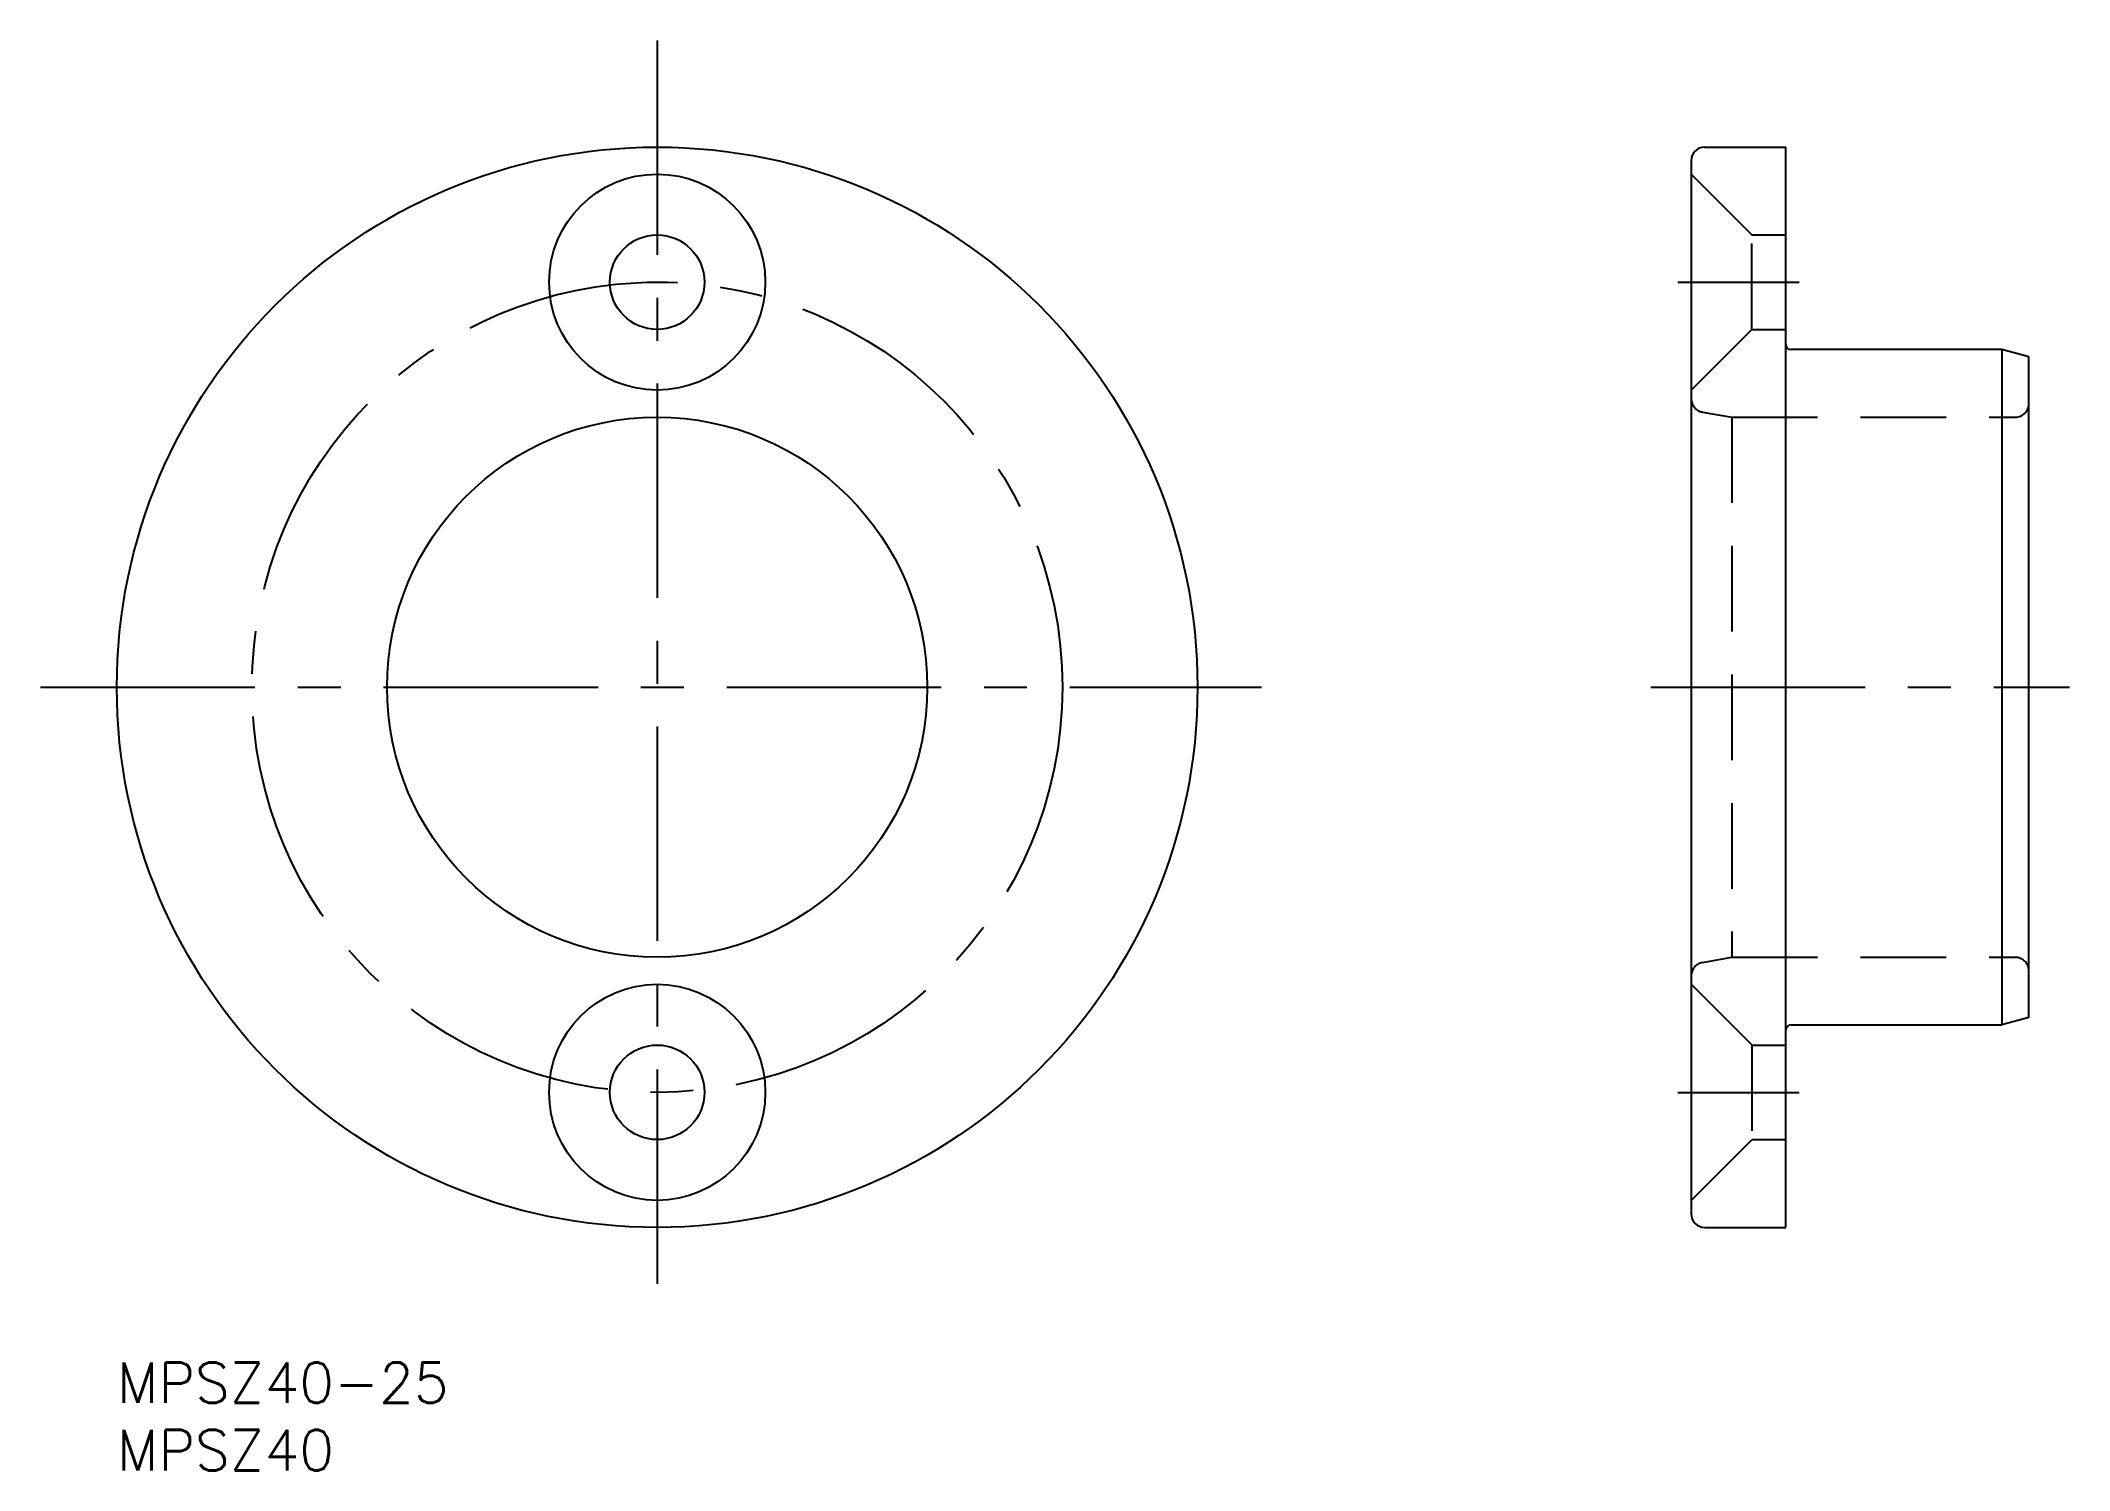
# Model space of a CAD drawing. Extents: x -6 to 145, y -8 to 98.
import ezdxf

# ---------------------------------------------------------------- set-up
doc = ezdxf.new("R2010")
doc.units = 0
doc.header["$LTSCALE"] = 0.5
doc.linetypes.add('CENTER', pattern=[50.8, 31.75, -6.35, 6.35, -6.35])
doc.linetypes.add('DASHED', pattern=[19.05, 12.7, -6.35])
for name, color, linetype in [('MSM_CENTER', 1, 'CENTER'), ('MSM_CONTINUOUS', 7, 'CONTINUOUS'), ('MSM_DASHED', 4, 'DASHED'), ('MSM_PART_NUMBER', 7, 'CONTINUOUS')]:
    doc.layers.add(name, color=color, linetype=linetype)
doc.styles.get("Standard").update_dxf_attribs({"font": 'txt.shx', "height": 3, "bigfont": 'bigfont.shx'})

# ---------------------------------------------------------------- blocks, each defined once
blk = doc.blocks.new('*U3')
at = {"layer": 'MSM_PART_NUMBER'}
blk.add_text('MPSZ40-25', height=3, dxfattribs=at).set_placement((0, -3))
blk = doc.blocks.new('*U4')
at = {"layer": 'MSM_PART_NUMBER'}
blk.add_text('MPSZ40', height=3, dxfattribs=at).set_placement((0, -8))

msp = doc.modelspace()

# ---------------------------------------------------------------- linework, layer by layer
at = {"layer": 'MSM_CENTER'}
for p, q in [((40, 97.89), (40, 4.14)), ((115.55, 80), (124.55, 80)), ((-5.65, 50), (84.75, 50)), ((113.55, 50), (144.55, 50)), ((115.55, 20), (124.55, 20))]:
    msp.add_line(p, q, dxfattribs=at)
msp.add_circle((40, 50), 30, dxfattribs=at)
at = {"layer": 'MSM_CONTINUOUS'}
for p, q in [((116.55, 89), (116.55, 11)), ((117.55, 90), (123.55, 90)), ((123.55, 10), (123.55, 90)), ((139.55, 75), (123.95, 75)), ((139.55, 75), (139.55, 25)), ((141.55, 74.46), (139.55, 75)), ((141.55, 25.54), (141.55, 74.46)), ((141.55, 25.54), (139.55, 25)), ((123.95, 25), (139.55, 25)), ((117.55, 10), (123.55, 10))]:
    msp.add_line(p, q, dxfattribs=at)
for centre, radius in [((40, 50), 40), ((40, 80), 8), ((40, 80), 3.5), ((40, 50), 20), ((40, 20), 8), ((40, 20), 3.5)]:
    msp.add_circle(centre, radius, dxfattribs=at)
for centre, radius, start, end in [((117.55, 89), 1, 90, 180), ((123.95, 75.4), 0.4, 180, 270), ((123.95, 24.6), 0.4, 90, 180), ((117.55, 11), 1, 180, 270)]:
    msp.add_arc(centre, radius, start, end, dxfattribs=at)
at = {"layer": 'MSM_DASHED'}
for p, q in [((116.55, 88), (121.05, 83.5)), ((121.05, 76.5), (121.05, 83.5)), ((121.05, 83.5), (123.55, 83.5)), ((116.55, 72), (121.05, 76.5)), ((121.05, 76.5), (123.55, 76.5)), ((117.38, 70.38), (119.55, 70)), ((119.55, 70), (119.55, 30)), ((119.55, 70), (140.55, 70)), ((117.38, 29.62), (119.55, 30)), ((119.55, 30), (140.55, 30)), ((116.55, 28), (121.05, 23.5)), ((121.05, 23.5), (123.55, 23.5)), ((121.05, 23.5), (121.05, 16.5)), ((116.55, 12), (121.05, 16.5)), ((121.05, 16.5), (123.55, 16.5))]:
    msp.add_line(p, q, dxfattribs=at)
for centre, start, end in [((117.55, 71.37), 180, 260), ((140.55, 71), 270, 0), ((117.55, 28.63), 100, 180), ((140.55, 29), 0, 90)]:
    msp.add_arc(centre, 1, start, end, dxfattribs=at)

# ---------------------------------------------------------------- block references
at = {"layer": 'MSM_CONTINUOUS'}
for name in ['*U3', '*U4']:
    msp.add_blockref(name, (0, 0), dxfattribs=at)

doc.saveas('drawing.dxf')
